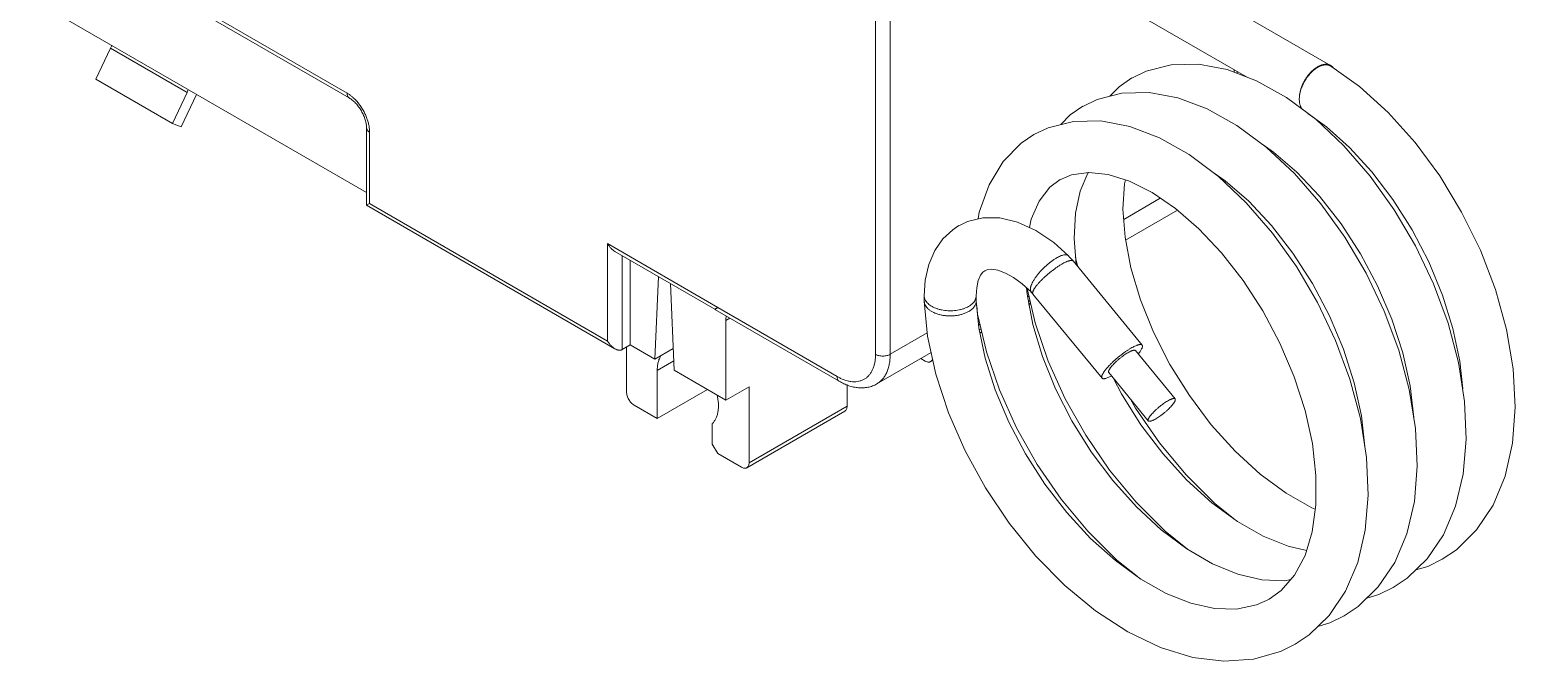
# Model space of a CAD drawing. Header units: inches. Extents: x 0 to 32.8, y 0 to 20.2.
# Drawn here: x 5.391 to 9.679, y 14.677 to 16.498 of the extents above; entities that cross this region are included whole.
import ezdxf

# ---------------------------------------------------------------- set-up
doc = ezdxf.new("R2010")
doc.units = ezdxf.units.IN
doc.header["$MEASUREMENT"] = 0
doc.layers.add('CONTINUOUS1', color=7, linetype='Continuous', lineweight=20)

msp = doc.modelspace()

# ---------------------------------------------------------------- linework, layer by layer
at = {"layer": 'CONTINUOUS1'}
for p, q in [((5.391, 16.8341), (6.3132, 16.3017)), ((5.3998, 16.8392), (6.307, 16.3154)), ((8.5212, 16.7559), (9.146, 16.3952)), ((7.8323, 16.6318), (7.8323, 15.5622)), ((7.8747, 16.6318), (7.8747, 15.5622)), ((8.4499, 16.6239), (8.903, 16.3623)), ((5.4447, 16.5589), (6.3633, 16.0286)), ((5.5818, 16.3553), (5.624, 16.4448)), ((5.8451, 16.3172), (5.624, 16.4448)), ((8.8675, 16.3828), (8.8675, 16.3757)), ((9.229, 16.3342), (9.1467, 16.393)), ((5.8029, 16.2276), (5.5818, 16.3553)), ((8.6139, 16.3789), (8.5721, 16.359)), ((8.8765, 16.3776), (8.8765, 16.3723)), ((5.8029, 16.2276), (5.8451, 16.3172)), ((5.8724, 16.312), (5.828, 16.2178)), ((8.4724, 16.2973), (8.4307, 16.2773)), ((9.0555, 16.2996), (9.0555, 16.2977)), ((9.0555, 16.2977), (9.0559, 16.2922)), ((9.0559, 16.2922), (9.0565, 16.2886)), ((5.828, 16.2178), (5.8029, 16.2276)), ((6.3633, 16.215), (6.3633, 15.9919)), ((8.3311, 16.2157), (8.2892, 16.1957)), ((6.3721, 16.2027), (6.3721, 15.997)), ((8.3354, 16.044), (8.3649, 16.0661)), ((6.3633, 15.9919), (6.3721, 15.997)), ((7.059, 15.6004), (6.3721, 15.997)), ((8.6543, 16.0123), (8.5488, 15.9514)), ((7.0802, 15.578), (6.3633, 15.9919)), ((8.7037, 15.9776), (8.5542, 15.8913)), ((7.059, 15.8813), (7.3772, 15.6976)), ((7.059, 15.6004), (7.059, 15.8813)), ((7.0802, 15.8589), (7.3684, 15.6925)), ((7.1014, 15.5759), (7.1014, 15.8466)), ((7.1244, 15.5892), (7.1244, 15.8334)), ((8.3889, 15.8464), (8.3889, 15.8464)), ((8.6018, 15.5887), (8.4025, 15.8313)), ((7.2061, 15.7862), (7.1956, 15.5481)), ((7.2407, 15.7662), (7.2512, 15.516)), ((8.2821, 15.7411), (8.2821, 15.7411)), ((7.3684, 15.6925), (7.3731, 15.6952)), ((7.3684, 15.6917), (7.3731, 15.6944)), ((7.3731, 15.6952), (7.3772, 15.6976)), ((7.3731, 15.6944), (7.3772, 15.6968)), ((7.3772, 15.6976), (7.3772, 15.6968)), ((7.7212, 15.4981), (7.3772, 15.6968)), ((7.9729, 15.7309), (7.9729, 15.7309)), ((7.9729, 15.7309), (7.9729, 15.7161)), ((7.9729, 15.7161), (7.9729, 15.7153)), ((8.1229, 15.7161), (8.1229, 15.7309)), ((8.2754, 15.7304), (8.2713, 15.728)), ((8.2784, 15.7174), (8.2738, 15.7147)), ((8.2868, 15.736), (8.4861, 15.4934)), ((7.7275, 15.4844), (7.3684, 15.6917)), ((7.4122, 15.6664), (7.4002, 15.6594)), ((7.4002, 15.43), (7.4002, 15.6594)), ((7.9818, 15.6241), (7.8747, 15.5622)), ((8.134, 15.6487), (8.1299, 15.6463)), ((8.137, 15.6357), (8.1319, 15.6328)), ((8.1392, 15.6265), (8.1338, 15.6234)), ((7.1014, 15.5759), (7.1244, 15.5892)), ((7.1138, 15.5831), (7.1138, 15.4532)), ((7.1244, 15.5892), (7.1956, 15.5481)), ((7.1956, 15.5481), (7.2485, 15.5786)), ((7.9928, 15.5672), (7.8359, 15.4766)), ((8.5826, 15.5728), (8.697, 15.4335)), ((7.25, 15.543), (7.2022, 15.5154)), ((7.963, 15.55), (7.9757, 15.5426)), ((7.9977, 15.5448), (7.9912, 15.5411)), ((7.2022, 15.3769), (7.2022, 15.5154)), ((7.2512, 15.516), (7.4002, 15.43)), ((8.5053, 15.5093), (8.6197, 15.37)), ((7.3471, 15.4606), (7.2022, 15.3769)), ((7.4002, 15.43), (7.4673, 15.4688)), ((7.4673, 15.2491), (7.4673, 15.4688)), ((7.7502, 15.4124), (7.7502, 15.4746)), ((7.1357, 15.4153), (7.2022, 15.3769)), ((7.7438, 15.3982), (7.4609, 15.2349)), ((7.7502, 15.4124), (7.4673, 15.2491)), ((8.5681, 15.4329), (8.5829, 15.4068)), ((7.3613, 15.3623), (7.3613, 15.3029)), ((7.3613, 15.3029), (7.3768, 15.2761)), ((7.3768, 15.2761), (7.4454, 15.2365)), ((9.4267, 14.9506), (9.4682, 14.9711)), ((9.3916, 14.9403), (9.4267, 14.9506)), ((9.0029, 14.8805), (8.9684, 14.8557)), ((9.2851, 14.8689), (9.3267, 14.8894)), ((9.2501, 14.8586), (9.2851, 14.8689)), ((9.1441, 14.7874), (9.1853, 14.8078)), ((9.1087, 14.777), (9.1441, 14.7874)), ((9.0017, 14.7053), (9.0439, 14.7261))]:
    msp.add_line(p, q, dxfattribs=at)
for points in [[(9.1028, 16.24), (9.0182, 16.3031), (8.9324, 16.3512), (8.8472, 16.3834), (8.7644, 16.3988), (8.6857, 16.3972), (8.6139, 16.3789)], [(8.5725, 16.3592), (8.5357, 16.3341), (8.5086, 16.3065)], [(9.185, 14.8076), (9.2256, 14.8348), (9.2836, 14.8911), (9.3309, 14.9615), (9.3657, 15.0442), (9.3876, 15.1374), (9.396, 15.2395), (9.391, 15.348), (9.3729, 15.4605), (9.3424, 15.5741), (9.3006, 15.6866), (9.2484, 15.7958), (9.1869, 15.8996), (9.1175, 15.9962), (9.0413, 16.0834), (8.9601, 16.1594), (8.8756, 16.2222), (8.7897, 16.2701), (8.7045, 16.3021), (8.6218, 16.3172), (8.5437, 16.3154), (8.4724, 16.2973)], [(9.4678, 14.9709), (9.509, 14.9986), (9.5673, 15.0554), (9.6147, 15.1267), (9.6496, 15.2106), (9.6711, 15.3056), (9.6789, 15.4098), (9.6729, 15.5201), (9.6535, 15.6339), (9.6216, 15.7488), (9.5781, 15.8623), (9.5241, 15.9723), (9.4608, 16.0765), (9.3895, 16.1729), (9.3117, 16.2595), (9.229, 16.3342)], [(8.4311, 16.2776), (8.3945, 16.2527), (8.3669, 16.2247)], [(9.0799, 16.2571), (9.1337, 16.2185), (9.2004, 16.1589), (9.265, 16.0883), (9.3258, 16.0085), (9.381, 15.9211), (9.429, 15.8285), (9.4685, 15.7329), (9.4986, 15.6367), (9.5186, 15.5424), (9.5271, 15.4621)], [(9.0436, 14.7259), (9.0841, 14.7531), (9.142, 14.8092), (9.1891, 14.8793), (9.224, 14.9617), (9.2459, 15.0545), (9.2546, 15.1563), (9.2498, 15.2648), (9.2319, 15.3769), (9.2018, 15.4901), (9.1603, 15.6023), (9.1084, 15.7114), (9.0473, 15.8152), (8.9782, 15.9118), (8.9026, 15.999), (8.8219, 16.0751), (8.7379, 16.1381), (8.6522, 16.1867), (8.5666, 16.2194), (8.483, 16.2354), (8.4035, 16.2339), (8.3311, 16.2157)], [(9.3264, 14.8892), (9.3666, 14.9162), (9.4243, 14.9719), (9.4715, 15.0418), (9.5065, 15.1238), (9.5285, 15.2163), (9.5374, 15.3176), (9.5328, 15.4257), (9.5152, 15.5381), (9.485, 15.6521), (9.4433, 15.7651), (9.3912, 15.8748), (9.3298, 15.979), (9.2604, 16.0759), (9.1841, 16.1636), (9.1028, 16.24)], [(8.2897, 16.1959), (8.2531, 16.171), (8.201, 16.1182), (8.1599, 16.0511), (8.1315, 15.9717), (8.1283, 15.9525)], [(8.9511, 16.1661), (8.9812, 16.1456), (9.0486, 16.0873), (9.1142, 16.0179), (9.176, 15.9387), (9.2324, 15.8518), (9.2817, 15.7593), (9.3226, 15.6634), (9.3541, 15.5666), (9.3754, 15.4714), (9.3862, 15.3803), (9.3862, 15.3778)], [(8.3641, 16.0657), (8.3982, 16.0802), (8.4478, 16.087), (8.504, 16.0807), (8.5654, 16.0612), (8.6305, 16.0285), (8.6978, 15.9827), (8.7654, 15.9244), (8.8313, 15.8546), (8.8935, 15.775), (8.9502, 15.6874), (8.9997, 15.5942), (9.0407, 15.4976), (9.0721, 15.4002), (9.0932, 15.3045), (9.1036, 15.213), (9.1034, 15.1276), (9.0927, 15.0503), (9.0721, 14.9823), (9.042, 14.9253), (9.0029, 14.8805)], [(8.4111, 15.8208), (8.4053, 15.8964), (8.4092, 15.9693), (8.4229, 16.0327), (8.4453, 16.0847), (8.4469, 16.0868)], [(8.8065, 16.0866), (8.8419, 16.0623), (8.9094, 16.0035), (8.975, 15.9336), (9.0369, 15.8538), (9.0932, 15.7663), (9.1424, 15.6732), (9.183, 15.5769), (9.2141, 15.4798), (9.2349, 15.3844), (9.2448, 15.296)], [(8.2765, 15.9281), (8.2818, 15.9522), (8.3045, 16.0041), (8.3354, 16.044)], [(9.1017, 15.1155), (9.0914, 15.1197), (9.0172, 15.1621), (8.9429, 15.2169), (8.8704, 15.2831), (8.8016, 15.3591), (8.7383, 15.4431), (8.6821, 15.5328), (8.6346, 15.6259), (8.5967, 15.7197), (8.5692, 15.8119), (8.5526, 15.8998), (8.5466, 15.9812), (8.551, 16.0539), (8.5535, 16.065)], [(8.3889, 15.8464), (8.3472, 15.8842), (8.2954, 15.9195), (8.2424, 15.9437), (8.191, 15.9557), (8.1424, 15.9559), (8.0982, 15.9453), (8.0724, 15.9331)], [(8.0725, 15.9332), (8.055, 15.9216), (8.0266, 15.895), (8.0033, 15.8612), (7.9861, 15.8211), (7.9759, 15.7757), (7.9729, 15.7309)], [(8.4025, 15.8313), (8.3995, 15.8349), (8.3917, 15.8435), (8.3889, 15.8464)], [(8.4083, 15.8567), (8.4106, 15.838), (8.4161, 15.8148)], [(8.1229, 15.7309), (8.1243, 15.7542), (8.1289, 15.7753), (8.1353, 15.7903), (8.1421, 15.7992), (8.1474, 15.8032)], [(8.1473, 15.8032), (8.1544, 15.8061), (8.167, 15.8074), (8.1853, 15.8045), (8.2072, 15.7964), (8.2305, 15.7836), (8.2558, 15.7652), (8.2821, 15.7411)], [(9.0306, 14.9123), (9.0126, 14.9088), (8.9476, 14.9115), (8.8779, 14.928), (8.8053, 14.958), (8.7311, 15.0009), (8.6571, 15.0561), (8.5852, 15.1222), (8.5171, 15.1978), (8.4544, 15.2813), (8.3988, 15.3705), (8.3516, 15.4629), (8.3139, 15.5563), (8.2865, 15.648), (8.2698, 15.7356), (8.2685, 15.7536)], [(8.2705, 15.7518), (8.2934, 15.6527), (8.331, 15.5428), (8.3799, 15.434), (8.4393, 15.3285), (8.508, 15.2284), (8.5848, 15.1357), (8.6682, 15.0524), (8.7328, 14.9999)], [(8.2821, 15.7411), (8.283, 15.7402), (8.2856, 15.7373), (8.2868, 15.736)], [(7.9729, 15.7153), (7.9828, 15.614), (8.0063, 15.5047), (8.0425, 15.3938), (8.0906, 15.2837), (8.1495, 15.1766), (8.218, 15.0748), (8.2948, 14.9803), (8.3786, 14.8953), (8.4677, 14.8218), (8.5604, 14.7616), (8.6547, 14.7165), (8.7478, 14.6881), (8.838, 14.6768), (8.9234, 14.6827), (9.0017, 14.7053)], [(8.9691, 14.8561), (8.9317, 14.8391), (8.8739, 14.8274), (8.8106, 14.8292), (8.7426, 14.8444), (8.6714, 14.8727), (8.5982, 14.9137), (8.5248, 14.967), (8.453, 15.0313), (8.3846, 15.1054), (8.3215, 15.1874), (8.2651, 15.2753), (8.2169, 15.3668), (8.1779, 15.4595), (8.149, 15.551), (8.1306, 15.6388), (8.1229, 15.7161)], [(8.1243, 15.7025), (8.1271, 15.6784), (8.1524, 15.5695), (8.1903, 15.4593), (8.2395, 15.3503), (8.2992, 15.2448), (8.3682, 15.1446), (8.4453, 15.052), (8.529, 14.9687), (8.5882, 14.921)], [(9.0763, 14.9963), (9.0232, 15.0084), (8.9509, 15.0376), (8.8769, 15.0797), (8.8027, 15.1342), (8.7304, 15.2), (8.6616, 15.2757), (8.5984, 15.3592), (8.5422, 15.4486), (8.5204, 15.4909)], [(8.5829, 15.4068), (8.6516, 15.3072), (8.7284, 15.215), (8.8116, 15.1322), (8.8741, 15.0818)]]:
    msp.add_lwpolyline(points, dxfattribs=at)
for centre, radius, start, end in [((5.5237, 16.4921), 0.1108, 334.7829, 339.6486), ((9.1335, 16.3735), 0.025, 59.9972, 64.0961), ((9.1335, 16.3718), 0.025, 58.0068, 61.1878), ((9.1333, 16.3731), 0.0255, 47.7909, 59.9362), ((5.7455, 16.3641), 0.11, 334.7594, 339.6155), ((6.2481, 16.2178), 0.1141, 48.3751, 52.4096), ((9.1249, 16.2996), 0.0694, 179.9972, 181.4984), ((8.7948, 16.107), 0.0666, 312.5987, 316.3376), ((8.7866, 16.1226), 0.0841, 309.6219, 312.6515), ((8.0061, 15.7343), 0.0339, 209.5426, 210.8631), ((8.007, 15.7348), 0.0349, 210.864, 212.9629), ((8.2689, 15.7135), 0.0105, 300.0068, 310.2516)]:
    msp.add_arc(centre, radius, start, end, dxfattribs=at)
for points, knots in [([(9.1445, 16.396), (9.1435, 16.3965), (9.1416, 16.3973), (9.1385, 16.3981), (9.1352, 16.3986), (9.1306, 16.3988), (9.1245, 16.3981), (9.117, 16.3958), (9.1094, 16.3921), (9.1017, 16.3872), (9.0942, 16.3812), (9.087, 16.374), (9.0803, 16.366), (9.0741, 16.3572), (9.0687, 16.3479), (9.064, 16.3382), (9.0609, 16.3299), (9.0589, 16.3233), (9.0573, 16.3169), (9.0559, 16.309), (9.0555, 16.3027), (9.0555, 16.2996)], [0, 0, 0, 0, 0.02131, 0.042961, 0.065149, 0.088049, 0.136465, 0.189046, 0.246087, 0.307489, 0.372843, 0.441511, 0.512683, 0.585432, 0.658764, 0.731659, 0.803112, 0.838013, 0.872219, 0.938078, 1, 1, 1, 1]), ([(9.1388, 16.398), (9.1378, 16.3981), (9.1362, 16.3982), (9.1342, 16.3983), (9.1326, 16.3984), (9.1314, 16.3985), (9.1307, 16.3985), (9.1303, 16.3986), (9.1301, 16.3986), (9.1299, 16.3986), (9.1298, 16.3986), (9.1296, 16.3986), (9.1294, 16.3985), (9.129, 16.3985), (9.1285, 16.3983), (9.1277, 16.3982), (9.1269, 16.398), (9.1257, 16.3978), (9.1243, 16.3975), (9.1229, 16.3972), (9.1217, 16.397), (9.121, 16.3968), (9.1204, 16.3967), (9.1201, 16.3966), (9.1198, 16.3966), (9.1195, 16.3964), (9.119, 16.3962), (9.1182, 16.3959), (9.1173, 16.3955), (9.1164, 16.3951), (9.1152, 16.3945), (9.1137, 16.3939), (9.1122, 16.3932), (9.111, 16.3927), (9.1103, 16.3923), (9.1097, 16.3921), (9.1093, 16.3919), (9.109, 16.3917), (9.1087, 16.3915), (9.1082, 16.3911), (9.1074, 16.3906), (9.1063, 16.3898), (9.1048, 16.3888), (9.103, 16.3877), (9.1015, 16.3867), (9.1005, 16.386), (9.0999, 16.3856), (9.0995, 16.3853), (9.0992, 16.3851), (9.099, 16.385), (9.0988, 16.3848), (9.0985, 16.3845), (9.0981, 16.3842), (9.0976, 16.3837), (9.0968, 16.383), (9.0957, 16.3819), (9.0942, 16.3806), (9.0928, 16.3793), (9.0916, 16.3782), (9.0908, 16.3774), (9.09, 16.3768), (9.0894, 16.3763), (9.0889, 16.3757), (9.0882, 16.3749), (9.0871, 16.3737), (9.0858, 16.3721), (9.0842, 16.3702), (9.0826, 16.3683), (9.0812, 16.3667), (9.0802, 16.3655), (9.0795, 16.3647), (9.079, 16.364), (9.0786, 16.3633), (9.078, 16.3624), (9.0773, 16.3613), (9.0763, 16.3599), (9.0752, 16.3581), (9.0737, 16.356), (9.0727, 16.3544), (9.072, 16.3534), (9.0716, 16.3528), (9.0713, 16.3524), (9.0711, 16.352), (9.0709, 16.3514), (9.0704, 16.3506), (9.0697, 16.3491), (9.0687, 16.3473), (9.0676, 16.345), (9.0666, 16.3432), (9.0659, 16.3417), (9.0654, 16.3407), (9.065, 16.34), (9.0647, 16.3394), (9.0645, 16.3389), (9.0642, 16.3381), (9.0639, 16.3371), (9.0633, 16.3355), (9.0626, 16.3336), (9.0617, 16.3313), (9.061, 16.3293), (9.0605, 16.3279), (9.0602, 16.3272), (9.06, 16.3266), (9.0598, 16.3261), (9.0596, 16.3257), (9.0596, 16.3253), (9.0595, 16.3248), (9.0593, 16.3241), (9.0591, 16.3231), (9.0587, 16.3216), (9.0583, 16.3197), (9.0578, 16.3177), (9.0575, 16.3162), (9.0572, 16.315), (9.057, 16.3141), (9.0568, 16.3133), (9.0567, 16.3128), (9.0566, 16.3125), (9.0566, 16.3123), (9.0566, 16.3121), (9.0565, 16.3119), (9.0565, 16.3114), (9.0564, 16.3105), (9.0563, 16.3094), (9.0562, 16.308), (9.0561, 16.3062), (9.0558, 16.3033), (9.0556, 16.3011), (9.0555, 16.2996)], [0, 0, 0, 0, 0.03125, 0.046875, 0.0625, 0.078125, 0.082031, 0.085938, 0.087891, 0.089844, 0.09082, 0.091797, 0.09375, 0.097656, 0.101562, 0.109375, 0.117188, 0.125, 0.140625, 0.15625, 0.164062, 0.171875, 0.175781, 0.179688, 0.181641, 0.183594, 0.1875, 0.195312, 0.203125, 0.210938, 0.21875, 0.234375, 0.25, 0.257812, 0.265625, 0.269531, 0.273438, 0.275391, 0.277344, 0.28125, 0.289062, 0.296875, 0.3125, 0.328125, 0.34375, 0.351562, 0.355469, 0.359375, 0.361328, 0.363281, 0.365234, 0.367188, 0.371094, 0.375, 0.382812, 0.390625, 0.40625, 0.421875, 0.429688, 0.4375, 0.445312, 0.449219, 0.453125, 0.460938, 0.46875, 0.484375, 0.5, 0.515625, 0.53125, 0.539062, 0.546875, 0.550781, 0.554688, 0.5625, 0.570312, 0.578125, 0.59375, 0.609375, 0.625, 0.628906, 0.632812, 0.636719, 0.638672, 0.640625, 0.648438, 0.65625, 0.671875, 0.6875, 0.703125, 0.710938, 0.71875, 0.722656, 0.726562, 0.730469, 0.734375, 0.742188, 0.75, 0.765625, 0.78125, 0.796875, 0.804688, 0.808594, 0.8125, 0.816406, 0.818359, 0.820312, 0.824219, 0.828125, 0.835938, 0.84375, 0.859375, 0.875, 0.882812, 0.890625, 0.898438, 0.902344, 0.90625, 0.908203, 0.90918, 0.910156, 0.912109, 0.914062, 0.921875, 0.929688, 0.9375, 0.953125, 0.96875, 1, 1, 1, 1]), ([(9.1085, 16.3897), (9.1068, 16.3887), (9.1033, 16.3865), (9.0983, 16.3827), (9.0933, 16.3784), (9.0869, 16.372), (9.0793, 16.3631), (9.0714, 16.3512), (9.0659, 16.3405), (9.0623, 16.3317), (9.0592, 16.3231), (9.0571, 16.3144), (9.0559, 16.3058), (9.0556, 16.3017), (9.0555, 16.2996)], [0, 0, 0, 0, 0.055697, 0.113924, 0.174328, 0.236628, 0.36565, 0.49821, 0.631, 0.69652, 0.76089, 0.884663, 0.943561, 1, 1, 1, 1]), ([(9.1455, 16.3937), (9.1443, 16.3943), (9.1417, 16.3955), (9.1375, 16.3966), (9.1331, 16.397), (9.1267, 16.3967), (9.1201, 16.3951), (9.1135, 16.3924), (9.1102, 16.3906), (9.1085, 16.3897)], [0, 0, 0, 0, 0.107942, 0.218124, 0.332393, 0.452132, 0.71105, 0.851791, 1, 1, 1, 1]), ([(9.1462, 16.3951), (9.1459, 16.3953), (9.1456, 16.3954), (9.1452, 16.3957), (9.1449, 16.3958), (9.1445, 16.396), (9.1441, 16.3962), (9.1438, 16.3963), (9.1435, 16.3964), (9.1433, 16.3966), (9.143, 16.3967), (9.1428, 16.3968), (9.1425, 16.3969), (9.1422, 16.397), (9.1418, 16.3971), (9.1413, 16.3973), (9.1408, 16.3974), (9.1403, 16.3976), (9.1396, 16.3978), (9.1391, 16.3979), (9.1388, 16.398)], [0, 0, 0, 0, 0.125, 0.15625, 0.1875, 0.25, 0.3125, 0.34375, 0.375, 0.4375, 0.46875, 0.5, 0.53125, 0.5625, 0.625, 0.6875, 0.75, 0.8125, 0.875, 1, 1, 1, 1]), ([(9.1505, 16.3919), (9.1503, 16.3921), (9.1501, 16.3922), (9.1499, 16.3924), (9.1498, 16.3926), (9.1495, 16.3928), (9.149, 16.3932), (9.1483, 16.3937), (9.1475, 16.3943), (9.1468, 16.3947), (9.1464, 16.395), (9.1462, 16.3951)], [0, 0, 0, 0, 0.125, 0.15625, 0.1875, 0.25, 0.375, 0.5, 0.75, 0.875, 1, 1, 1, 1]), ([(9.154, 16.388), (9.1538, 16.3883), (9.1527, 16.3898), (9.1514, 16.3911), (9.1504, 16.392)], [0, 0, 0, 0, 0.254186, 1, 1, 1, 1]), ([(9.1539, 16.3881), (9.1538, 16.3883), (9.1535, 16.3886), (9.1532, 16.389), (9.153, 16.3893), (9.1529, 16.3894), (9.1527, 16.3896), (9.1526, 16.3898), (9.1524, 16.39), (9.1523, 16.3901), (9.1522, 16.3902), (9.1521, 16.3903), (9.1519, 16.3905), (9.1518, 16.3906), (9.1517, 16.3908), (9.1514, 16.3911), (9.151, 16.3915), (9.1506, 16.3918), (9.1505, 16.3919)], [0, 0, 0, 0, 0.125, 0.25, 0.3125, 0.34375, 0.375, 0.4375, 0.46875, 0.5, 0.53125, 0.5625, 0.625, 0.65625, 0.6875, 0.75, 0.875, 1, 1, 1, 1]), ([(6.307, 16.3154), (6.307, 16.3139), (6.3073, 16.311), (6.3084, 16.307), (6.3101, 16.3043), (6.3118, 16.3026), (6.3127, 16.302), (6.3132, 16.3017)], [0, 0, 0, 0, 0.289318, 0.548693, 0.781659, 0.891832, 1, 1, 1, 1]), ([(6.307, 16.3154), (6.3079, 16.3149), (6.3116, 16.3127), (6.3151, 16.3102), (6.3177, 16.3082)], [0, 0, 0, 0, 0.242569, 1, 1, 1, 1]), ([(6.3633, 16.215), (6.3633, 16.2167), (6.3631, 16.2204), (6.3622, 16.2282), (6.3597, 16.2387), (6.3558, 16.2493), (6.3517, 16.2578), (6.3483, 16.2641), (6.3445, 16.2703), (6.3392, 16.278), (6.332, 16.2867), (6.3241, 16.2941), (6.3178, 16.2988), (6.3147, 16.3008), (6.3132, 16.3017)], [0, 0, 0, 0, 0.05029, 0.105515, 0.227844, 0.361219, 0.430273, 0.499991, 0.569709, 0.638764, 0.772146, 0.89448, 0.949708, 1, 1, 1, 1]), ([(6.3239, 16.3031), (6.3267, 16.3006), (6.3322, 16.2953), (6.3398, 16.2866), (6.3468, 16.277), (6.3532, 16.2669), (6.3588, 16.2563), (6.3635, 16.2454), (6.3673, 16.2345), (6.3691, 16.2271), (6.3699, 16.2234)], [0, 0, 0, 0, 0.120116, 0.244349, 0.371466, 0.500049, 0.628625, 0.755722, 0.879925, 1, 1, 1, 1]), ([(9.0555, 16.2978), (9.0555, 16.2963), (9.0556, 16.2933), (9.0561, 16.2889), (9.0568, 16.2848), (9.0579, 16.2809), (9.0593, 16.2773), (9.0609, 16.2739), (9.0628, 16.2709), (9.0643, 16.2691), (9.0651, 16.2683)], [0, 0, 0, 0, 0.14395, 0.28243, 0.415148, 0.542031, 0.663388, 0.779697, 0.891614, 1, 1, 1, 1]), ([(6.3721, 16.2027), (6.3708, 16.2035), (6.3684, 16.2052), (6.3655, 16.2081), (6.364, 16.211), (6.3634, 16.2133), (6.3633, 16.2144), (6.3633, 16.215)], [0, 0, 0, 0, 0.289319, 0.548694, 0.78166, 0.891833, 1, 1, 1, 1]), ([(6.3699, 16.2234), (6.3706, 16.2199), (6.3717, 16.2131), (6.3721, 16.2061), (6.3721, 16.2027)], [0, 0, 0, 0, 0.514349, 1, 1, 1, 1]), ([(7.0802, 15.8589), (7.078, 15.8602), (7.0738, 15.8631), (7.0682, 15.8685), (7.0632, 15.8746), (7.0603, 15.879), (7.059, 15.8813)], [0, 0, 0, 0, 0.243776, 0.493145, 0.745835, 1, 1, 1, 1]), ([(8.3544, 15.8401), (8.3518, 15.8386), (8.3466, 15.8353), (8.3389, 15.8298), (8.3311, 15.8236), (8.3234, 15.8168), (8.3159, 15.8096), (8.3087, 15.8021), (8.3022, 15.7944), (8.2962, 15.7867), (8.291, 15.7792), (8.2866, 15.7719), (8.2837, 15.7661), (8.2819, 15.7616), (8.2808, 15.7586), (8.28, 15.7557), (8.2795, 15.7529), (8.2793, 15.7504), (8.2793, 15.7481), (8.2796, 15.746), (8.2802, 15.7441), (8.281, 15.7425), (8.2817, 15.7415), (8.2821, 15.7411)], [0, 0, 0, 0, 0.068583, 0.142213, 0.21934, 0.298734, 0.379201, 0.459282, 0.537491, 0.612609, 0.683503, 0.749014, 0.808067, 0.834933, 0.859927, 0.883003, 0.904183, 0.923562, 0.941271, 0.957492, 0.97246, 0.986488, 1, 1, 1, 1]), ([(8.3889, 15.8464), (8.3886, 15.8467), (8.3879, 15.8474), (8.3866, 15.8481), (8.3851, 15.8487), (8.3829, 15.8492), (8.3797, 15.8493), (8.3755, 15.8488), (8.3708, 15.8476), (8.3656, 15.8457), (8.3601, 15.8432), (8.3563, 15.8412), (8.3544, 15.8401)], [0, 0, 0, 0, 0.038445, 0.077955, 0.119458, 0.163692, 0.262274, 0.376602, 0.507775, 0.655927, 0.820396, 1, 1, 1, 1]), ([(8.4025, 15.8313), (8.4023, 15.8315), (8.4018, 15.832), (8.4008, 15.8325), (8.3997, 15.8328), (8.3984, 15.833), (8.3969, 15.833), (8.3952, 15.8328), (8.3933, 15.8324), (8.3913, 15.8319), (8.3891, 15.8313), (8.3859, 15.8301), (8.3816, 15.8283), (8.3761, 15.8256), (8.3723, 15.8235), (8.3703, 15.8223)], [0, 0, 0, 0, 0.028412, 0.058595, 0.092117, 0.130097, 0.173156, 0.22162, 0.275631, 0.335216, 0.400329, 0.470877, 0.627734, 0.80458, 1, 1, 1, 1]), ([(8.3703, 15.8223), (8.3678, 15.8209), (8.3626, 15.8177), (8.3547, 15.8125), (8.3467, 15.8067), (8.3386, 15.8005), (8.3307, 15.794), (8.323, 15.7873), (8.3157, 15.7806), (8.309, 15.7739), (8.3029, 15.7674), (8.2983, 15.762), (8.2951, 15.758), (8.2924, 15.7543), (8.2901, 15.7508), (8.2883, 15.7475), (8.2873, 15.7453), (8.2865, 15.7433), (8.286, 15.7414), (8.2857, 15.7397), (8.2858, 15.7383), (8.2861, 15.737), (8.2865, 15.7363), (8.2868, 15.736)], [0, 0, 0, 0, 0.07105, 0.147381, 0.227514, 0.30995, 0.393185, 0.475718, 0.556121, 0.633072, 0.705266, 0.771412, 0.801828, 0.830271, 0.880705, 0.902602, 0.922285, 0.939789, 0.955181, 0.96859, 0.980241, 0.990514, 1, 1, 1, 1]), ([(7.9729, 15.7309), (7.9729, 15.7298), (7.9731, 15.7275), (7.9738, 15.7241), (7.975, 15.7208), (7.976, 15.7186), (7.9766, 15.7176)], [0, 0, 0, 0, 0.242372, 0.488047, 0.739832, 1, 1, 1, 1]), ([(7.9729, 15.7153), (7.9729, 15.7142), (7.9732, 15.7121), (7.9741, 15.7078), (7.9764, 15.7026), (7.9806, 15.6967), (7.9862, 15.6912), (7.993, 15.6863), (8.0011, 15.682), (8.0101, 15.6785), (8.0199, 15.6758), (8.0303, 15.6738), (8.0393, 15.673), (8.0465, 15.6727), (8.0538, 15.6728), (8.0628, 15.6735), (8.0733, 15.6752), (8.0833, 15.6778), (8.0925, 15.6811), (8.0983, 15.6839), (8.1009, 15.6854)], [0, 0, 0, 0, 0.021286, 0.042882, 0.087728, 0.13585, 0.187983, 0.244519, 0.305612, 0.370913, 0.43966, 0.510943, 0.583786, 0.620496, 0.657235, 0.730315, 0.802081, 0.871553, 0.937796, 1, 1, 1, 1]), ([(7.9777, 15.7158), (7.9788, 15.7141), (7.9815, 15.7106), (7.9864, 15.706), (7.9922, 15.7018), (7.9989, 15.698), (8.0063, 15.6948), (8.0144, 15.6921), (8.023, 15.69), (8.032, 15.6885), (8.0412, 15.6877), (8.0506, 15.6875), (8.0598, 15.6881), (8.0689, 15.6893), (8.0777, 15.6911), (8.0861, 15.6936), (8.0938, 15.6966), (8.0986, 15.699), (8.1009, 15.7003)], [0, 0, 0, 0, 0.046755, 0.096852, 0.150544, 0.207956, 0.268925, 0.332976, 0.399511, 0.467874, 0.537379, 0.607351, 0.677138, 0.746073, 0.813474, 0.878665, 0.94102, 1, 1, 1, 1]), ([(8.1009, 15.7003), (8.1031, 15.7015), (8.1071, 15.7042), (8.1125, 15.7088), (8.1168, 15.7137), (8.1191, 15.7173), (8.12, 15.7191)], [0, 0, 0, 0, 0.276739, 0.534827, 0.775296, 1, 1, 1, 1]), ([(8.1009, 15.6854), (8.1026, 15.6864), (8.1058, 15.6885), (8.1115, 15.6929), (8.1162, 15.6979), (8.1197, 15.7034), (8.1215, 15.7075), (8.1226, 15.7118), (8.1229, 15.7146), (8.1229, 15.7161)], [0, 0, 0, 0, 0.148356, 0.288983, 0.547814, 0.667525, 0.781809, 0.892029, 1, 1, 1, 1]), ([(8.12, 15.7191), (8.1209, 15.721), (8.122, 15.7239), (8.1228, 15.7279), (8.1229, 15.7299), (8.1229, 15.7309)], [0, 0, 0, 0, 0.509224, 0.75592, 1, 1, 1, 1]), ([(8.2756, 15.7055), (8.2761, 15.7059), (8.277, 15.7068), (8.2786, 15.709), (8.2793, 15.7109), (8.2797, 15.7123)], [0, 0, 0, 0, 0.233467, 0.47595, 1, 1, 1, 1]), ([(7.4002, 15.6594), (7.4002, 15.6617), (7.4004, 15.6661), (7.4013, 15.6704), (7.4019, 15.6724)], [0, 0, 0, 0, 0.518706, 1, 1, 1, 1]), ([(7.0802, 15.578), (7.078, 15.5793), (7.0738, 15.5823), (7.0682, 15.5876), (7.0632, 15.5937), (7.0603, 15.5981), (7.059, 15.6004)], [0, 0, 0, 0, 0.243776, 0.493145, 0.745835, 1, 1, 1, 1]), ([(7.1014, 15.5759), (7.1007, 15.5755), (7.0991, 15.5748), (7.0965, 15.5741), (7.0938, 15.5739), (7.091, 15.574), (7.0882, 15.5746), (7.0846, 15.5758), (7.0819, 15.577), (7.0802, 15.578)], [0, 0, 0, 0, 0.11681, 0.235608, 0.356725, 0.480113, 0.606266, 0.735258, 1, 1, 1, 1]), ([(8.5696, 15.5798), (8.5671, 15.5783), (8.5619, 15.5751), (8.5541, 15.5699), (8.546, 15.5641), (8.5379, 15.5579), (8.53, 15.5514), (8.5223, 15.5448), (8.515, 15.538), (8.5083, 15.5313), (8.5022, 15.5248), (8.4976, 15.5195), (8.4944, 15.5154), (8.4918, 15.5117), (8.4895, 15.5083), (8.4876, 15.5049), (8.4866, 15.5027), (8.4858, 15.5007), (8.4853, 15.4988), (8.4851, 15.4972), (8.4851, 15.4957), (8.4854, 15.4944), (8.4858, 15.4937), (8.4861, 15.4934)], [0, 0, 0, 0, 0.07105, 0.147381, 0.227514, 0.30995, 0.393185, 0.475718, 0.556121, 0.633073, 0.705266, 0.771412, 0.801829, 0.830271, 0.880705, 0.902602, 0.922285, 0.939789, 0.955181, 0.96859, 0.980241, 0.990514, 1, 1, 1, 1]), ([(8.5826, 15.5728), (8.5824, 15.573), (8.5819, 15.5734), (8.5809, 15.5738), (8.5798, 15.574), (8.5784, 15.5739), (8.5768, 15.5737), (8.5751, 15.5733), (8.5731, 15.5727), (8.571, 15.5718), (8.5687, 15.5708), (8.5653, 15.5692), (8.5607, 15.5667), (8.555, 15.5632), (8.5491, 15.5592), (8.543, 15.5547), (8.5369, 15.5499), (8.531, 15.5449), (8.5254, 15.5398), (8.5203, 15.5347), (8.5157, 15.5298), (8.5124, 15.5258), (8.5101, 15.5228), (8.5091, 15.5213), (8.5086, 15.5206)], [0, 0, 0, 0, 0.009549, 0.020103, 0.032406, 0.046911, 0.063836, 0.083275, 0.10525, 0.129718, 0.156583, 0.185732, 0.250319, 0.322115, 0.399546, 0.480829, 0.564098, 0.647412, 0.728839, 0.806473, 0.878585, 0.943589, 0.972959, 1, 1, 1, 1]), ([(8.6018, 15.5887), (8.6016, 15.5889), (8.6011, 15.5894), (8.6002, 15.5899), (8.599, 15.5903), (8.5977, 15.5904), (8.5962, 15.5904), (8.5945, 15.5902), (8.5926, 15.5899), (8.5906, 15.5893), (8.5885, 15.5887), (8.5853, 15.5875), (8.5809, 15.5857), (8.5754, 15.583), (8.5716, 15.5809), (8.5696, 15.5798)], [0, 0, 0, 0, 0.028412, 0.058595, 0.092117, 0.130097, 0.173156, 0.22162, 0.275631, 0.335216, 0.400329, 0.470877, 0.627734, 0.80458, 1, 1, 1, 1]), ([(8.5908, 15.5633), (8.592, 15.5648), (8.5942, 15.5676), (8.5971, 15.5718), (8.5995, 15.5756), (8.601, 15.5786), (8.6019, 15.5808), (8.6023, 15.5823), (8.6027, 15.5836), (8.6028, 15.5849), (8.6028, 15.586), (8.6027, 15.587), (8.6023, 15.5879), (8.602, 15.5885), (8.6018, 15.5887)], [0, 0, 0, 0, 0.196547, 0.373067, 0.527902, 0.660794, 0.719132, 0.772182, 0.820129, 0.863258, 0.902009, 0.937036, 0.969281, 1, 1, 1, 1]), ([(7.2131, 15.5583), (7.2113, 15.5555), (7.208, 15.5493), (7.2046, 15.539), (7.2026, 15.5275), (7.2022, 15.5195), (7.2022, 15.5154)], [0, 0, 0, 0, 0.224237, 0.464653, 0.723288, 1, 1, 1, 1]), ([(7.8323, 15.5622), (7.8323, 15.5584), (7.832, 15.5509), (7.8306, 15.5399), (7.8282, 15.5297), (7.825, 15.5203), (7.8209, 15.5119), (7.8159, 15.5043), (7.8101, 15.4978), (7.8035, 15.4924), (7.7962, 15.4882), (7.7882, 15.4852), (7.7797, 15.4834), (7.7707, 15.4828), (7.7612, 15.4834), (7.7479, 15.486), (7.7381, 15.4897), (7.7316, 15.4927)], [0, 0, 0, 0, 0.07526, 0.146966, 0.215, 0.279475, 0.340716, 0.399202, 0.455564, 0.51057, 0.565107, 0.620101, 0.67644, 0.734893, 0.796094, 0.860523, 1, 1, 1, 1]), ([(7.8747, 15.5622), (7.8732, 15.5614), (7.8701, 15.5599), (7.8649, 15.5583), (7.8593, 15.5574), (7.8535, 15.557), (7.8477, 15.5574), (7.8421, 15.5583), (7.8369, 15.5599), (7.8337, 15.5614), (7.8323, 15.5622)], [0, 0, 0, 0, 0.114071, 0.237352, 0.366982, 0.499999, 0.633017, 0.762648, 0.885929, 1, 1, 1, 1]), ([(7.8747, 15.5622), (7.8747, 15.5574), (7.8743, 15.5479), (7.8724, 15.5341), (7.8693, 15.5213), (7.8649, 15.5097), (7.8594, 15.4993), (7.8527, 15.4902), (7.8449, 15.4825), (7.839, 15.4784), (7.8359, 15.4766)], [0, 0, 0, 0, 0.148479, 0.28947, 0.422748, 0.548656, 0.667994, 0.781931, 0.891987, 1, 1, 1, 1]), ([(7.9757, 15.5426), (7.9771, 15.5419), (7.9798, 15.5406), (7.984, 15.5396), (7.9873, 15.5397), (7.9897, 15.5403), (7.9907, 15.5408), (7.9912, 15.5411)], [0, 0, 0, 0, 0.289316, 0.54869, 0.781657, 0.891831, 1, 1, 1, 1]), ([(7.9912, 15.5411), (7.9919, 15.5415), (7.9932, 15.5424), (7.9948, 15.5443), (7.996, 15.5465), (7.9966, 15.5481), (7.9969, 15.549)], [0, 0, 0, 0, 0.232968, 0.473277, 0.727362, 1, 1, 1, 1]), ([(7.7316, 15.4927), (7.7307, 15.4931), (7.7272, 15.4948), (7.7238, 15.4967), (7.7212, 15.4981)], [0, 0, 0, 0, 0.245638, 1, 1, 1, 1]), ([(7.7275, 15.4844), (7.727, 15.4847), (7.726, 15.4853), (7.7243, 15.487), (7.7226, 15.4897), (7.7215, 15.4937), (7.7212, 15.4966), (7.7212, 15.4981)], [0, 0, 0, 0, 0.108168, 0.218341, 0.451307, 0.710682, 1, 1, 1, 1]), ([(7.7275, 15.4844), (7.7319, 15.4818), (7.7409, 15.4771), (7.7548, 15.4715), (7.7689, 15.4675), (7.783, 15.4653), (7.7969, 15.465), (7.8106, 15.4667), (7.8238, 15.4705), (7.832, 15.4744), (7.8359, 15.4766)], [0, 0, 0, 0, 0.13555, 0.26706, 0.394778, 0.519203, 0.641173, 0.761606, 0.880987, 1, 1, 1, 1]), ([(8.4861, 15.4934), (8.4863, 15.4932), (8.4867, 15.4927), (8.4875, 15.4923), (8.4885, 15.4919), (8.4896, 15.4917), (8.4908, 15.4917), (8.4922, 15.4917), (8.4938, 15.4919), (8.4961, 15.4924), (8.4993, 15.4933), (8.5035, 15.4949), (8.5081, 15.4969), (8.5112, 15.4985), (8.5129, 15.4993)], [0, 0, 0, 0, 0.030569, 0.062647, 0.097617, 0.136559, 0.180141, 0.228749, 0.28259, 0.341752, 0.475996, 0.63108, 0.806116, 1, 1, 1, 1]), ([(8.5086, 15.5206), (8.5082, 15.52), (8.5074, 15.5187), (8.5063, 15.5169), (8.5056, 15.5152), (8.505, 15.5137), (8.5047, 15.5123), (8.5046, 15.5111), (8.5048, 15.5101), (8.5051, 15.5095), (8.5053, 15.5093)], [0, 0, 0, 0, 0.188543, 0.358295, 0.508684, 0.639465, 0.75124, 0.845899, 0.926894, 1, 1, 1, 1]), ([(7.1138, 15.4532), (7.1138, 15.4515), (7.1141, 15.4479), (7.1154, 15.4425), (7.1174, 15.4369), (7.1201, 15.4316), (7.1234, 15.4265), (7.1272, 15.422), (7.1312, 15.4182), (7.1342, 15.4161), (7.1357, 15.4153)], [0, 0, 0, 0, 0.114072, 0.237353, 0.366984, 0.500001, 0.633018, 0.762648, 0.885929, 1, 1, 1, 1]), ([(7.3613, 15.3623), (7.3634, 15.3643), (7.3673, 15.3689), (7.3719, 15.3769), (7.3754, 15.3861), (7.3778, 15.3963), (7.379, 15.4074), (7.379, 15.4192), (7.3778, 15.4317), (7.3763, 15.4401), (7.3753, 15.4444)], [0, 0, 0, 0, 0.100483, 0.206311, 0.318885, 0.439184, 0.567699, 0.704357, 0.848716, 1, 1, 1, 1]), ([(7.7438, 15.3982), (7.7443, 15.3985), (7.7452, 15.3992), (7.747, 15.4009), (7.7487, 15.4038), (7.7499, 15.4079), (7.7502, 15.4108), (7.7502, 15.4124)], [0, 0, 0, 0, 0.108168, 0.218342, 0.451308, 0.710683, 1, 1, 1, 1]), ([(8.6197, 15.37), (8.6199, 15.3698), (8.6204, 15.3694), (8.6214, 15.369), (8.6225, 15.3688), (8.6239, 15.3689), (8.6255, 15.3691), (8.6273, 15.3695), (8.6292, 15.3702), (8.6314, 15.371), (8.6337, 15.372), (8.6371, 15.3736), (8.6416, 15.3761), (8.6473, 15.3796), (8.6532, 15.3836), (8.6593, 15.3881), (8.6654, 15.3929), (8.6713, 15.3979), (8.6769, 15.403), (8.682, 15.4081), (8.6866, 15.413), (8.69, 15.417), (8.6923, 15.42), (8.6933, 15.4215), (8.6937, 15.4222)], [0, 0, 0, 0, 0.009549, 0.020107, 0.032409, 0.046903, 0.063832, 0.08328, 0.105251, 0.129708, 0.156579, 0.185737, 0.25031, 0.322118, 0.399539, 0.480827, 0.564095, 0.647413, 0.728834, 0.806462, 0.878592, 0.943606, 0.972972, 1, 1, 1, 1]), ([(8.697, 15.4335), (8.6968, 15.4337), (8.6963, 15.4342), (8.6954, 15.4345), (8.6942, 15.4347), (8.6928, 15.4347), (8.6913, 15.4344), (8.6895, 15.434), (8.6875, 15.4334), (8.6854, 15.4326), (8.6831, 15.4316), (8.6797, 15.4299), (8.6752, 15.4274), (8.6695, 15.4239), (8.6635, 15.4199), (8.6574, 15.4154), (8.6513, 15.4106), (8.6454, 15.4056), (8.6398, 15.4005), (8.6347, 15.3954), (8.6301, 15.3905), (8.6268, 15.3865), (8.6245, 15.3835), (8.6235, 15.3821), (8.623, 15.3814)], [0, 0, 0, 0, 0.009549, 0.020107, 0.032409, 0.046903, 0.063832, 0.08328, 0.105251, 0.129708, 0.156579, 0.185737, 0.25031, 0.322118, 0.399539, 0.480827, 0.564095, 0.647413, 0.728834, 0.806462, 0.878592, 0.943606, 0.972972, 1, 1, 1, 1]), ([(8.6937, 15.4222), (8.6942, 15.4228), (8.6949, 15.4241), (8.696, 15.4259), (8.6968, 15.4276), (8.6973, 15.4291), (8.6976, 15.4305), (8.6977, 15.4317), (8.6975, 15.4327), (8.6972, 15.4333), (8.697, 15.4335)], [0, 0, 0, 0, 0.188421, 0.358111, 0.508521, 0.639412, 0.751246, 0.845905, 0.926898, 1, 1, 1, 1]), ([(8.623, 15.3814), (8.6226, 15.3807), (8.6218, 15.3795), (8.6208, 15.3776), (8.62, 15.3759), (8.6194, 15.3744), (8.6191, 15.373), (8.619, 15.3719), (8.6192, 15.3708), (8.6195, 15.3703), (8.6197, 15.37)], [0, 0, 0, 0, 0.188421, 0.358111, 0.508521, 0.639412, 0.751246, 0.845905, 0.926898, 1, 1, 1, 1]), ([(7.4454, 15.2365), (7.4468, 15.2357), (7.4495, 15.2344), (7.4536, 15.2334), (7.457, 15.2335), (7.4593, 15.2341), (7.4604, 15.2346), (7.4609, 15.2349)], [0, 0, 0, 0, 0.289316, 0.54869, 0.781657, 0.891831, 1, 1, 1, 1]), ([(7.4609, 15.2349), (7.4614, 15.2352), (7.4624, 15.2359), (7.4642, 15.2376), (7.4659, 15.2405), (7.4671, 15.2446), (7.4673, 15.2475), (7.4673, 15.2491)], [0, 0, 0, 0, 0.108168, 0.218342, 0.451308, 0.710683, 1, 1, 1, 1])]:
    msp.add_open_spline(points, degree=3, knots=knots, dxfattribs=at)

doc.saveas('drawing.dxf')
